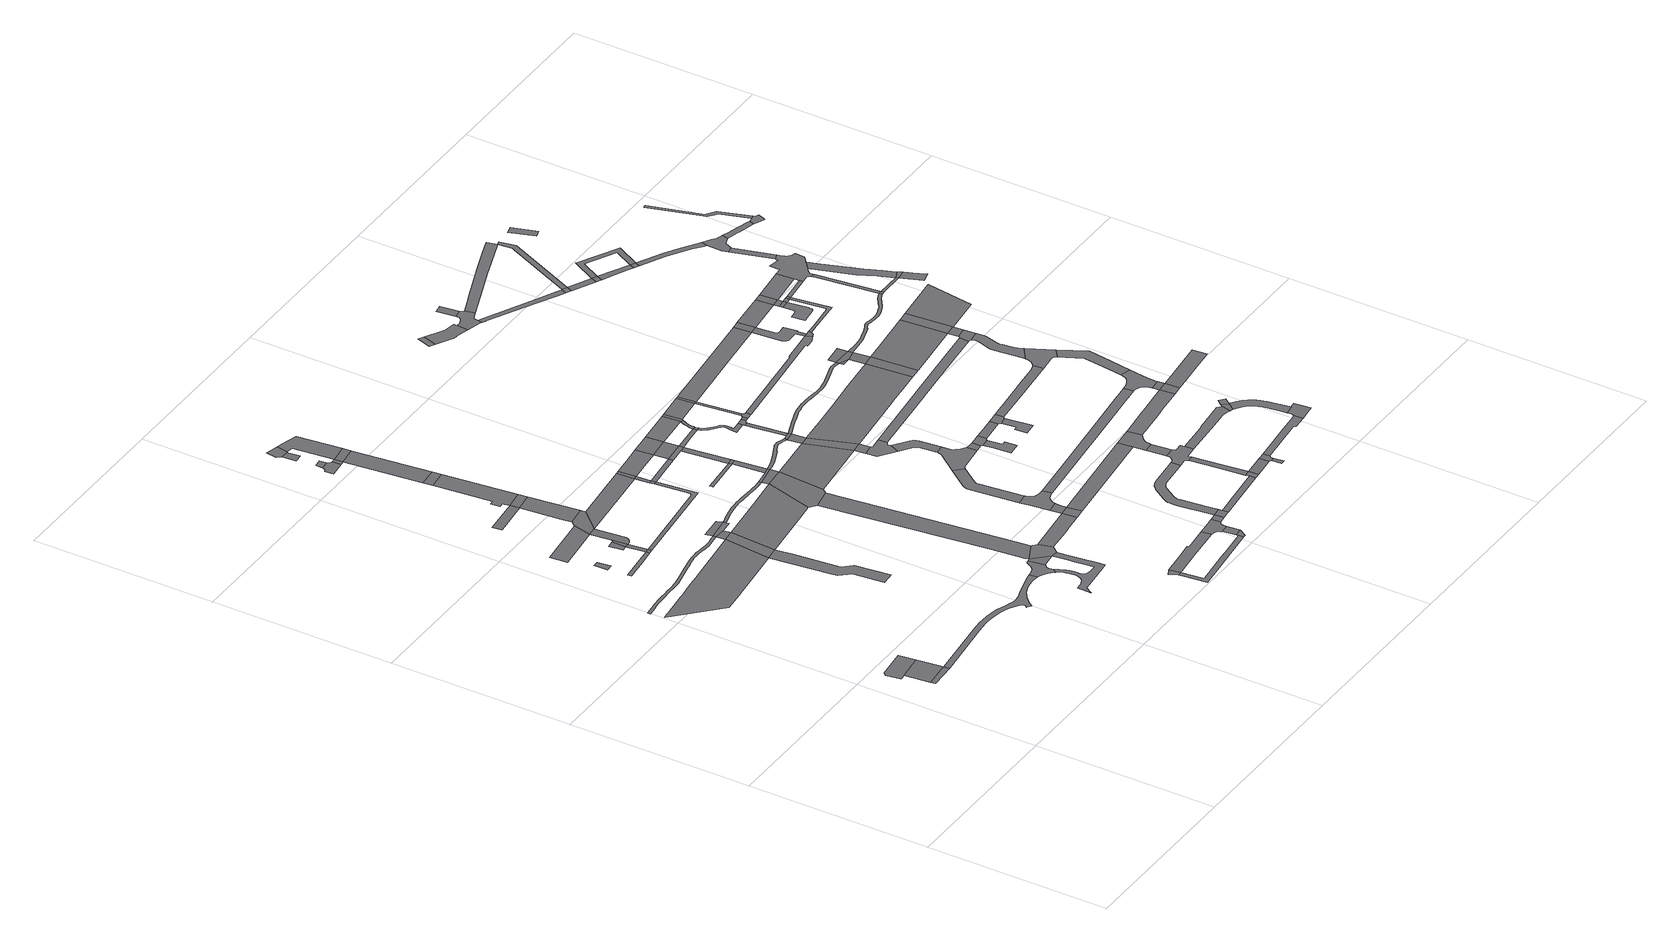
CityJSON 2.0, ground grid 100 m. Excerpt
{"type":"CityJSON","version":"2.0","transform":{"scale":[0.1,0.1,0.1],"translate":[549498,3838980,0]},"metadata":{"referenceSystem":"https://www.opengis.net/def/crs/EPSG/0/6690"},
"CityObjects":{
"road1":{"type":"Road","geometry":[{"type":"MultiSurface","lod":"1","boundaries":[[[0,1,2,3]]]}]},
"road2":{"type":"Road","attributes":{"RoadStructureAttribute.sectionType":"1"},"geometry":[{"type":"MultiSurface","lod":"1","boundaries":[[[4,5,6,1,0]]]}]},
"road3":{"type":"Road","geometry":[{"type":"MultiSurface","lod":"1","boundaries":[[[7,8,9,10,6,5]]]}]},
"road4":{"type":"Road","attributes":{"RoadStructureAttribute.sectionType":"1"},"geometry":[{"type":"MultiSurface","lod":"1","boundaries":[[[11,12,13,14,15,16,17,18,19,20,21,22,23,24]]]}]},
"road5":{"type":"Road","attributes":{"RoadStructureAttribute.sectionType":"1"},"geometry":[{"type":"MultiSurface","lod":"1","boundaries":[[[25,26,27,28,29,30,31,32,33,34,35,36,37,38,39,40,41,42,43,0,3,44,45,46,47,48,49,50,51,52,53,54,55,56,57,58,59,60,61,62,63,64,65,66,67,68]]]}]},
"road6":{"type":"Road","attributes":{"RoadStructureAttribute.sectionType":"1"},"geometry":[{"type":"MultiSurface","lod":"1","boundaries":[[[69,70,71,72]]]}]},
"road7":{"type":"Road","geometry":[{"type":"MultiSurface","lod":"1","boundaries":[[[73,74,75,76,77,78,79,80,81,82,83,84,85,86,87,88,89,90,91,92,93,94,95,96,97,98,99,100,101,102,103,104,105,106,107,108,109,110,111,112,113,114,115,116,117,118,119,120]]]}]},
"road8":{"type":"Road","geometry":[{"type":"MultiSurface","lod":"1","boundaries":[[[121,122,123,124,125,126]]]}]},
"road9":{"type":"Road","attributes":{"RoadStructureAttribute.sectionType":"1"},"geometry":[{"type":"MultiSurface","lod":"1","boundaries":[[[127,128,129,130]]]}]},
"road10":{"type":"Road","geometry":[{"type":"MultiSurface","lod":"1","boundaries":[[[131,121,126,132]]]}]},
"road11":{"type":"Road","attributes":{"RoadStructureAttribute.sectionType":"1"},"geometry":[{"type":"MultiSurface","lod":"1","boundaries":[[[133,134,135,136]]]}]},
"road12":{"type":"Road","geometry":[{"type":"MultiSurface","lod":"1","boundaries":[[[137,136,121,131]]]}]},
"road13":{"type":"Road","attributes":{"RoadStructureAttribute.sectionType":"1"},"geometry":[{"type":"MultiSurface","lod":"1","boundaries":[[[138,139,133,136,137]]]}]},
"road14":{"type":"Road","attributes":{"RoadStructureAttribute.sectionType":"1"},"geometry":[{"type":"MultiSurface","lod":"1","boundaries":[[[140,141,142,143,144,145,130,138,137]]]}]},
"road15":{"type":"Road","attributes":{"RoadStructureAttribute.sectionType":"1"},"geometry":[{"type":"MultiSurface","lod":"1","boundaries":[[[146,147,148,149,150,151,152,153,154,155,24]]]}]},
"road16":{"type":"Road","attributes":{"RoadStructureAttribute.sectionType":"1"},"geometry":[{"type":"MultiSurface","lod":"1","boundaries":[[[156,157,158,159]]]}]},
"road17":{"type":"Road","geometry":[{"type":"MultiSurface","lod":"1","boundaries":[[[160,161,162,163,127,130,145,164]]]}]},
"road18":{"type":"Road","geometry":[{"type":"MultiSurface","lod":"1","boundaries":[[[165,11,24,155]]]}]},
"road19":{"type":"Road","geometry":[{"type":"MultiSurface","lod":"1","boundaries":[[[120,11,165,166]]]}]},
"road20":{"type":"Road","attributes":{"RoadStructureAttribute.sectionType":"1"},"geometry":[{"type":"MultiSurface","lod":"1","boundaries":[[[167,159,168,161,160]]]}]},
"road21":{"type":"Road","geometry":[{"type":"MultiSurface","lod":"1","boundaries":[[[169,156,159,167]]]}]},
"road22":{"type":"Road","geometry":[{"type":"MultiSurface","lod":"1","boundaries":[[[170,73,120,166,171,172]]]}]},
"road23":{"type":"Road","geometry":[{"type":"MultiSurface","lod":"1","boundaries":[[[173,174,73,170]]]}]},
"road24":{"type":"Road","attributes":{"RoadStructureAttribute.sectionType":"1"},"geometry":[{"type":"MultiSurface","lod":"1","boundaries":[[[175,176,177,178,179,180,156,169]]]}]},
"road25":{"type":"Road","geometry":[{"type":"MultiSurface","lod":"1","boundaries":[[[181,182,183,184,185,131,132]]]}]},
"road26":{"type":"Road","attributes":{"RoadStructureAttribute.sectionType":"1"},"geometry":[{"type":"MultiSurface","lod":"1","boundaries":[[[186,187,188,189,190,191,192,193,194,195,196,197]]]}]},
"road27":{"type":"Road","geometry":[{"type":"MultiSurface","lod":"1","boundaries":[[[198,199,200,201,202,203,204,205,206,25,68,207,208,209,210,211,212,213,214,215,216,217,218]]]}]},
"road28":{"type":"Road","attributes":{"RoadStructureAttribute.sectionType":"1"},"geometry":[{"type":"MultiSurface","lod":"1","boundaries":[[[219,220,221,222,190,189]]]}]},
"road29":{"type":"Road","geometry":[{"type":"MultiSurface","lod":"1","boundaries":[[[223,224,176,175]]]}]},
"road30":{"type":"Road","attributes":{"RoadStructureAttribute.sectionType":"1"},"geometry":[{"type":"MultiSurface","lod":"1","boundaries":[[[225,226,227,228,229,230,231]]]}]},
"road31":{"type":"Road","attributes":{"RoadStructureAttribute.sectionType":"1"},"geometry":[{"type":"MultiSurface","lod":"1","boundaries":[[[232,233,234,235,236,237,238,239,240,241,242,243,244,245,246,247,248,249,250,251,252,253,254,211,210,255,256,257,258,259,260,261,262,263,264,265,266,267,268,269,270,271,272,273,274,275,276,277,278]]]}]},
"road32":{"type":"Road","attributes":{"RoadStructureAttribute.sectionType":"1"},"geometry":[{"type":"MultiSurface","lod":"1","boundaries":[[[279,197,196,280]]]}]},
"road33":{"type":"Road","attributes":{"RoadStructureAttribute.sectionType":"1"},"geometry":[{"type":"MultiSurface","lod":"1","boundaries":[[[281,164,145,282]]]}]},
"road34":{"type":"Road","geometry":[{"type":"MultiSurface","lod":"1","boundaries":[[[283,284,285,286,225,231,287,288]]]}]},
"road35":{"type":"Road","attributes":{"RoadStructureAttribute.sectionType":"1"},"geometry":[{"type":"MultiSurface","lod":"1","boundaries":[[[289,280,224,223]]]}]},
"road36":{"type":"Road","attributes":{"RoadStructureAttribute.sectionType":"1"},"geometry":[{"type":"MultiSurface","lod":"1","boundaries":[[[290,198,218,291,292,232]]]}]},
"road37":{"type":"Road","geometry":[{"type":"MultiSurface","lod":"1","boundaries":[[[293,279,280,289]]]}]},
"road38":{"type":"Road","attributes":{"RoadStructureAttribute.sectionType":"1"},"geometry":[{"type":"MultiSurface","lod":"1","boundaries":[[[294,295,296,165,155,297,298]]]}]},
"road39":{"type":"Road","attributes":{"RoadStructureAttribute.sectionType":"1"},"geometry":[{"type":"MultiSurface","lod":"1","boundaries":[[[299,300,301,288,287,302,303,304,279,293]]]}]},
"road40":{"type":"Road","geometry":[{"type":"MultiSurface","lod":"1","boundaries":[[[305,306,307,308,309]]]}]},
"road41":{"type":"Road","geometry":[{"type":"MultiSurface","lod":"1","boundaries":[[[310,311,290,232,278,312,313]]]}]},
"road42":{"type":"Road","geometry":[{"type":"MultiSurface","lod":"1","boundaries":[[[314,315,316,317,318,319,320,321,322,323,324,325,170,172,326,327,328,329,330,331,332,333,334,335,336,337,338,339]]]}]},
"road43":{"type":"Road","attributes":{"RoadStructureAttribute.sectionType":"1"},"geometry":[{"type":"MultiSurface","lod":"1","boundaries":[[[340,341,342,343,344,345,290,311]]]}]},
"road44":{"type":"Road","geometry":[{"type":"MultiSurface","lod":"1","boundaries":[[[346,347,183,182]]]}]},
"road45":{"type":"Road","geometry":[{"type":"MultiSurface","lod":"1","boundaries":[[[348,282,347,346]]]}]},
"road46":{"type":"Road","geometry":[{"type":"MultiSurface","lod":"1","boundaries":[[[349,281,282,348]]]}]},
"road47":{"type":"Road","attributes":{"RoadStructureAttribute.sectionType":"1"},"geometry":[{"type":"MultiSurface","lod":"1","boundaries":[[[350,351,352,353,354,355,309,308,356,357,358,359,360,361,362,363]]]}]},
"road48":{"type":"Road","attributes":{"RoadStructureAttribute.sectionType":"1"},"geometry":[{"type":"MultiSurface","lod":"1","boundaries":[[[364,365,366,367,305,309,368,369,370,371]]]}]},
"road49":{"type":"Road","attributes":{"RoadStructureAttribute.sectionType":"1"},"geometry":[{"type":"MultiSurface","lod":"1","boundaries":[[[372,373,313,312,374,375,376,377,378]]]}]},
"road50":{"type":"Road","geometry":[{"type":"MultiSurface","lod":"1","boundaries":[[[379,294,298,342,341,380]]]}]},
"road51":{"type":"Road","geometry":[{"type":"MultiSurface","lod":"1","boundaries":[[[381,382,346,182,383,384]]]}]},
"road52":{"type":"Road","attributes":{"RoadStructureAttribute.sectionType":"1"},"geometry":[{"type":"MultiSurface","lod":"1","boundaries":[[[385,386,349,348,387,388]]]}]},
"road53":{"type":"Road","geometry":[{"type":"MultiSurface","lod":"1","boundaries":[[[389,390,391,392,393,394,395,396]]]}]},
"road54":{"type":"Road","attributes":{"RoadStructureAttribute.sectionType":"1"},"geometry":[{"type":"MultiSurface","lod":"1","boundaries":[[[397,338,294,379]]]}]},
"road55":{"type":"Road","geometry":[{"type":"MultiSurface","lod":"1","boundaries":[[[398,399,339,338,397]]]}]},
"road56":{"type":"Road","attributes":{"RoadStructureAttribute.sectionType":"1"},"geometry":[{"type":"MultiSurface","lod":"1","boundaries":[[[400,396,399,398]]]}]},
"road57":{"type":"Road","geometry":[{"type":"MultiSurface","lod":"1","boundaries":[[[401,372,378,402]]]}]},
"road58":{"type":"Road","geometry":[{"type":"MultiSurface","lod":"1","boundaries":[[[403,389,396,400]]]}]},
"road59":{"type":"Road","geometry":[{"type":"MultiSurface","lod":"1","boundaries":[[[404,381,384,405,406]]]}]},
"road60":{"type":"Road","attributes":{"RoadStructureAttribute.sectionType":"1"},"geometry":[{"type":"MultiSurface","lod":"1","boundaries":[[[407,408,409,372,401]]]}]},
"road61":{"type":"Road","attributes":{"RoadStructureAttribute.sectionType":"1"},"geometry":[{"type":"MultiSurface","lod":"1","boundaries":[[[410,388,381,404]]]}]},
"road62":{"type":"Road","geometry":[{"type":"MultiSurface","lod":"1","boundaries":[[[411,412,363,362,413,414]]]}]},
"road63":{"type":"Road","attributes":{"RoadStructureAttribute.sectionType":"1"},"geometry":[{"type":"MultiSurface","lod":"1","boundaries":[[[415,406,405,416,389,403]]]}]},
"road64":{"type":"Road","geometry":[{"type":"MultiSurface","lod":"1","boundaries":[[[417,385,388,410]]]}]},
"road65":{"type":"Road","attributes":{"RoadStructureAttribute.sectionType":"1"},"geometry":[{"type":"MultiSurface","lod":"1","boundaries":[[[418,419,412,411]]]}]},
"road66":{"type":"Road","geometry":[{"type":"MultiSurface","lod":"1","boundaries":[[[420,421,364,371,422,423,424,425,419,418,426,427,428,429,430]]]}]},
"road67":{"type":"Road","geometry":[{"type":"MultiSurface","lod":"1","boundaries":[[[431,432,433,434,435,436,437,438,439,440,409,408,441,442,443,444,445,446,447]]]}]},
"road68":{"type":"Road","attributes":{"RoadStructureAttribute.sectionType":"1"},"geometry":[{"type":"MultiSurface","lod":"1","boundaries":[[[448,379,380,449]]]}]},
"road69":{"type":"Road","attributes":{"RoadStructureAttribute.sectionType":"1"},"geometry":[{"type":"MultiSurface","lod":"1","boundaries":[[[450,451,452,453,454,439,438,455,456,457,458,459]]]}]},
"road70":{"type":"Road","attributes":{"RoadStructureAttribute.sectionType":"1"},"geometry":[{"type":"MultiSurface","lod":"1","boundaries":[[[460,420,430,461]]]}]},
"road71":{"type":"Road","geometry":[{"type":"MultiSurface","lod":"1","boundaries":[[[462,463,464,465,466,467,468,469,470,471,472,473,474,398,397,475,476,477,478,479,480,481,482,483,484,485,486,487,488,489]]]}]},
"road72":{"type":"Road","geometry":[{"type":"MultiSurface","lod":"1","boundaries":[[[490,491,404,406,492,493]]]}]},
"road73":{"type":"Road","geometry":[{"type":"MultiSurface","lod":"1","boundaries":[[[494,460,461,495,496,497]]]}]},
"road74":{"type":"Road","attributes":{"RoadStructureAttribute.sectionType":"1"},"geometry":[{"type":"MultiSurface","lod":"1","boundaries":[[[498,417,410,499]]]}]},
"road75":{"type":"Road","geometry":[{"type":"MultiSurface","lod":"1","boundaries":[[[490,493,500,501]]]}]},
"road76":{"type":"Road","geometry":[{"type":"MultiSurface","lod":"1","boundaries":[[[499,502,503,504,505,506,490,501,507,508,509,510,511,512,513]]]}]},
"road77":{"type":"Road","attributes":{"RoadStructureAttribute.sectionType":"1"},"geometry":[{"type":"MultiSurface","lod":"1","boundaries":[[[514,449,515,516]]]}]},
"road78":{"type":"Road","geometry":[{"type":"MultiSurface","lod":"1","boundaries":[[[517,488,448,518]]]}]},
"road79":{"type":"Road","geometry":[{"type":"MultiSurface","lod":"1","boundaries":[[[518,448,449,514]]]}]},
"road80":{"type":"Road","geometry":[{"type":"MultiSurface","lod":"1","boundaries":[[[519,520,521,522,523,524,525,526,527,528,529,500,493,530,531,532,533,534,535,536,537,538,539,540,541,542]]]}]},
"road81":{"type":"Road","geometry":[{"type":"MultiSurface","lod":"1","boundaries":[[[543,544,489,488,517]]]}]},
"road82":{"type":"Road","geometry":[{"type":"MultiSurface","lod":"1","boundaries":[[[545,546,516,515,547,548,549,550,551,552,553,554]]]}]},
"road83":{"type":"Road","geometry":[{"type":"MultiSurface","lod":"1","boundaries":[[[555,498,499,513,556]]]}]},
"road84":{"type":"Road","geometry":[{"type":"MultiSurface","lod":"1","boundaries":[[[557,558,559,560,561,562,563,564,565,450,459,566,567,568,569]]]}]},
"road85":{"type":"Road","geometry":[{"type":"MultiSurface","lod":"1","boundaries":[[[570,571,572,573,574,544,543]]]}]},
"road86":{"type":"Road","attributes":{"RoadStructureAttribute.sectionType":"1"},"geometry":[{"type":"MultiSurface","lod":"1","boundaries":[[[575,401,402,576,577]]]}]},
"road87":{"type":"Road","attributes":{"RoadStructureAttribute.sectionType":"1"},"geometry":[{"type":"MultiSurface","lod":"1","boundaries":[[[578,579,580,581,582,583,584,585,586,587,588,589,590,591,592,593,460,494,594,595,596,597,598,599,600,601,602,603,604,605]]]}]},
"road88":{"type":"Road","attributes":{"RoadStructureAttribute.sectionType":"1"},"geometry":[{"type":"MultiSurface","lod":"1","boundaries":[[[606,607,608,609,610,549,548,611,612,613,563,562]]]}]},
"road89":{"type":"Road","geometry":[{"type":"MultiSurface","lod":"1","boundaries":[[[614,542,541,572,571,615,616,617]]]}]},
"road90":{"type":"Road","attributes":{"RoadStructureAttribute.sectionType":"1"},"geometry":[{"type":"MultiSurface","lod":"1","boundaries":[[[618,619,620,497,496,621,622]]]}]},
"road91":{"type":"Road","geometry":[{"type":"MultiSurface","lod":"1","boundaries":[[[623,614,617,624]]]}]},
"road92":{"type":"Road","attributes":{"RoadStructureAttribute.sectionType":"1"},"geometry":[{"type":"MultiSurface","lod":"1","boundaries":[[[625,555,556,626]]]}]},
"road93":{"type":"Road","geometry":[{"type":"MultiSurface","lod":"1","boundaries":[[[627,628,623,624,629,630]]]}]},
"road94":{"type":"Road","attributes":{"RoadStructureAttribute.sectionType":"1"},"geometry":[{"type":"MultiSurface","lod":"1","boundaries":[[[631,569,568,632,633]]]}]},
"road95":{"type":"Road","geometry":[{"type":"MultiSurface","lod":"1","boundaries":[[[634,626,628,627]]]}]},
"road96":{"type":"Road","geometry":[{"type":"MultiSurface","lod":"1","boundaries":[[[635,625,626,634]]]}]},
"road97":{"type":"Road","attributes":{"RoadStructureAttribute.sectionType":"1"},"geometry":[{"type":"MultiSurface","lod":"1","boundaries":[[[636,637,638,639,640,641,642,643,644]]]}]},
"road98":{"type":"Road","geometry":[{"type":"MultiSurface","lod":"1","boundaries":[[[645,633,632,646,644,643,647,648]]]}]},
"road99":{"type":"Road","geometry":[{"type":"MultiSurface","lod":"1","boundaries":[[[649,650,618,622,651]]]}]},
"road100":{"type":"Road","attributes":{"RoadStructureAttribute.sectionType":"1"},"geometry":[{"type":"MultiSurface","lod":"1","boundaries":[[[652,653,654,655,650,649]]]}]},
"road101":{"type":"Road","attributes":{"RoadStructureAttribute.sectionType":"1"},"geometry":[{"type":"MultiSurface","lod":"1","boundaries":[[[656,657,645,648,658,659]]]}]},
"road102":{"type":"Road","geometry":[{"type":"MultiSurface","lod":"1","boundaries":[[[660,661,662,663,664,665,666,667,668,669,670,578,605,671,672,673,654,653,674,675,676]]]}]},
"road103":{"type":"Road","attributes":{"RoadStructureAttribute.sectionType":"1"},"geometry":[{"type":"MultiSurface","lod":"1","boundaries":[[[677,649,651,678,679]]]}]},
"road104":{"type":"Road","attributes":{"RoadStructureAttribute.sectionType":"1"},"geometry":[{"type":"MultiSurface","lod":"1","boundaries":[[[680,681,682,683,447,446,684,685,686,687]]]}]},
"road105":{"type":"Road","attributes":{"RoadStructureAttribute.sectionType":"1"},"geometry":[{"type":"MultiSurface","lod":"1","boundaries":[[[688,689,690,691,692,693,694,695,518,514,696,697,698,699,700,701,702]]]}]},
"road106":{"type":"Road","attributes":{"RoadStructureAttribute.sectionType":"1"},"geometry":[{"type":"MultiSurface","lod":"1","boundaries":[[[703,704,705,665,664]]]}]},
"road107":{"type":"Road","geometry":[{"type":"MultiSurface","lod":"1","boundaries":[[[706,707,708,709,710,711,712,713,714,715,716,717,718,719,720,721,722,723,724,725,726,727,728,729,730,543,517,731,732,733,734,735,736,737,738,739,740,741,742,743,744,745,746,747,748,749,750,751,752,753,754,755,756,757,758]]]}]},
"road108":{"type":"Road","geometry":[{"type":"MultiSurface","lod":"1","boundaries":[[[759,760,761,762]]]}]},
"road109":{"type":"Road","attributes":{"RoadStructureAttribute.sectionType":"1"},"geometry":[{"type":"MultiSurface","lod":"1","boundaries":[[[763,764,765,766,767,768,769]]]}]},
"road110":{"type":"Road","geometry":[{"type":"MultiSurface","lod":"1","boundaries":[[[770,575,577,704,703,771,772,773,774,775]]]}]},
"road111":{"type":"Road","geometry":[{"type":"MultiSurface","lod":"1","boundaries":[[[776,777,778,779]]]}]},
"road112":{"type":"Road","geometry":[{"type":"MultiSurface","lod":"1","boundaries":[[[780,656,659,781,769,768,782,783]]]}]},
"road113":{"type":"Road","geometry":[{"type":"MultiSurface","lod":"1","boundaries":[[[784,785,677,679,779,778,786,787]]]}]},
"road114":{"type":"Road","attributes":{"RoadStructureAttribute.sectionType":"1"},"geometry":[{"type":"MultiSurface","lod":"1","boundaries":[[[788,789,790,791,762,761,792,793,794,795,796,797,798,799]]]}]},
"road115":{"type":"Road","geometry":[{"type":"MultiSurface","lod":"1","boundaries":[[[800,801,802,630,629,803,804,805,806,807]]]}]},
"road116":{"type":"Road","attributes":{"RoadStructureAttribute.sectionType":"1"},"geometry":[{"type":"MultiSurface","lod":"1","boundaries":[[[808,809,810,635,634,811,812,813]]]}]},
"road117":{"type":"Road","attributes":{"RoadStructureAttribute.sectionType":"1"},"geometry":[{"type":"MultiSurface","lod":"1","boundaries":[[[814,815,816,817,554,553,818,819,820,821]]]}]},
"road118":{"type":"Road","geometry":[{"type":"MultiSurface","lod":"1","boundaries":[[[822,823,824,825,826,799,798,827,828,829,830,831,832,833]]]}]},
"road119":{"type":"Road","attributes":{"RoadStructureAttribute.sectionType":"1"},"geometry":[{"type":"MultiSurface","lod":"1","boundaries":[[[834,835,836,676,675,837,838,839,840,841,842]]]}]},
"road120":{"type":"Road","attributes":{"RoadStructureAttribute.sectionType":"1"},"geometry":[{"type":"MultiSurface","lod":"1","boundaries":[[[843,844,845,784,787,846,847,848,849,850]]]}]},
"road121":{"type":"Road","geometry":[{"type":"MultiSurface","lod":"1","boundaries":[[[851,852,853,823,822]]]}]},
"road122":{"type":"Road","attributes":{"RoadStructureAttribute.sectionType":"1"},"geometry":[{"type":"MultiSurface","lod":"1","boundaries":[[[854,855,856,770,775,857,858,859,860]]]}]},
"road123":{"type":"Road","attributes":{"RoadStructureAttribute.sectionType":"1"},"geometry":[{"type":"MultiSurface","lod":"1","boundaries":[[[861,862,863,864,865,866,780,783,867,868,869]]]}]},
"road124":{"type":"Road","geometry":[{"type":"MultiSurface","lod":"1","boundaries":[[[757,870,871]]]}]},
"road125":{"type":"Road","geometry":[{"type":"MultiSurface","lod":"1","boundaries":[[[872,688,702,873]]]}]},
"road126":{"type":"Road","geometry":[{"type":"MultiSurface","lod":"1","boundaries":[[[758,757,871,874,875]]]}]},
"road127":{"type":"Road","geometry":[{"type":"MultiSurface","lod":"1","boundaries":[[[876,877,758,875]]]}]},
"road128":{"type":"Road","geometry":[{"type":"MultiSurface","lod":"1","boundaries":[[[874,871,688,872]]]}]},
"road129":{"type":"Road","attributes":{"RoadStructureAttribute.sectionType":"1"},"geometry":[{"type":"MultiSurface","lod":"1","boundaries":[[[878,879,829,828,880,881,882,883,884,885]]]}]},
"road130":{"type":"Road","geometry":[{"type":"MultiSurface","lod":"1","boundaries":[[[886,842,841,887,888]]]}]},
"road131":{"type":"Road","attributes":{"RoadStructureAttribute.sectionType":"1"},"geometry":[{"type":"MultiSurface","lod":"1","boundaries":[[[889,890,891,892,893,894,895,896,897,888,887,898,899,900,901,902,903,904,905,906,907,908]]]}]},
"road132":{"type":"Road","geometry":[{"type":"MultiSurface","lod":"1","boundaries":[[[909,910,886,888]]]}]},
"road133":{"type":"Road","geometry":[{"type":"MultiSurface","lod":"1","boundaries":[[[911,908,907,912,913,843,850,914,915,916]]]}]},
"road134":{"type":"Road","attributes":{"RoadStructureAttribute.sectionType":"1"},"geometry":[{"type":"MultiSurface","lod":"1","boundaries":[[[917,918,919,920,921,922,923,924,925,926,813,927,928,929,930,931,932,800,933]]]}]},
"road135":{"type":"Road","geometry":[{"type":"MultiSurface","lod":"1","boundaries":[[[934,808,813,926]]]}]},
"road136":{"type":"Road","geometry":[{"type":"MultiSurface","lod":"1","boundaries":[[[935,854,860,936]]]}]},
"road137":{"type":"Road","geometry":[{"type":"MultiSurface","lod":"1","boundaries":[[[937,933,800,807,938,939,940]]]}]},
"road138":{"type":"Road","geometry":[{"type":"MultiSurface","lod":"1","boundaries":[[[941,942,943,944,945,946,680,687,947,948,949,950,951,952,953,954,955,956,957,958]]]}]},
"road139":{"type":"Road","attributes":{"RoadStructureAttribute.sectionType":"1"},"geometry":[{"type":"MultiSurface","lod":"1","boundaries":[[[954,953,854,935]]]}]},
"road140":{"type":"Road","attributes":{"RoadStructureAttribute.sectionType":"1"},"geometry":[{"type":"MultiSurface","lod":"1","boundaries":[[[959,960,872,873,961]]]}]},
"road141":{"type":"Road","attributes":{"RoadStructureAttribute.sectionType":"1"},"geometry":[{"type":"MultiSurface","lod":"1","boundaries":[[[962,963,964,965,966,833,832,967,968,969,970,971,972]]]}]},
"road142":{"type":"Road","geometry":[{"type":"MultiSurface","lod":"1","boundaries":[[[885,884,973,974,975]]]}]},
"road143":{"type":"Road","geometry":[{"type":"MultiSurface","lod":"1","boundaries":[[[976,977,978,979,980,861,869,981,982,983,984,985,986]]]}]},
"road144":{"type":"Road","attributes":{"RoadStructureAttribute.sectionType":"1"},"geometry":[{"type":"MultiSurface","lod":"1","boundaries":[[[987,934,926,988]]]}]},
"road145":{"type":"Road","attributes":{"RoadStructureAttribute.sectionType":"1"},"geometry":[{"type":"MultiSurface","lod":"1","boundaries":[[[989,990,986,985,991,992,941,958]]]}]},
"road146":{"type":"Road","attributes":{"RoadStructureAttribute.sectionType":"1"},"geometry":[{"type":"MultiSurface","lod":"1","boundaries":[[[993,994,995,996,997,998,999,1000,1001,1002,1003,1004,1005,1006,1007,1008,1009,1010,1011,977,976]]]}]},
"road147":{"type":"Road","attributes":{"RoadStructureAttribute.sectionType":"1"},"geometry":[{"type":"MultiSurface","lod":"1","boundaries":[[[974,973,1012,1013]]]}]},
"road148":{"type":"Road","geometry":[{"type":"MultiSurface","lod":"1","boundaries":[[[1014,1015,1016,1017,1018,1019,1020,1021,1022,1023,1024,1025,1026,1027,1028,1029,1030,1031,1032,1033,1034,1035,1036,1037,1038,1039,1040,875,874,1041,1042,1043,1044,1045,1046,1047,1048,1049,1050,1051,1052,1053,1054,1055,1056,1057,1058,1059,1060,1061,1062,1063,1064,1065,1066,1067,1068,1069]]]}]},
"road149":{"type":"Road","geometry":[{"type":"MultiSurface","lod":"1","boundaries":[[[1070,1071,1072,1073,1074,1075,1076,937,940]]]}]},
"road150":{"type":"Road","attributes":{"RoadStructureAttribute.sectionType":"1"},"geometry":[{"type":"MultiSurface","lod":"1","boundaries":[[[1077,935,936,1078,1079]]]}]},
"road151":{"type":"Road","attributes":{"RoadStructureAttribute.sectionType":"1"},"geometry":[{"type":"MultiSurface","lod":"1","boundaries":[[[1080,1081,1082,1083,1084,1085,1086,1087,1088,1089,1090,1091]]]}]},
"road152":{"type":"Road","geometry":[{"type":"MultiSurface","lod":"1","boundaries":[[[1092,1093,1094,814,821,1095,1096,1003,1002]]]}]},
"road153":{"type":"Road","attributes":{"RoadStructureAttribute.sectionType":"1"},"geometry":[{"type":"MultiSurface","lod":"1","boundaries":[[[1097,961,1093,1092]]]}]},
"road154":{"type":"Road","geometry":[{"type":"MultiSurface","lod":"1","boundaries":[[[1013,1012,1098,1099]]]}]},
"road155":{"type":"Road","geometry":[{"type":"MultiSurface","lod":"1","boundaries":[[[1100,1101,1091,1090]]]}]},
"road156":{"type":"Road","attributes":{"RoadStructureAttribute.sectionType":"1"},"geometry":[{"type":"MultiSurface","lod":"1","boundaries":[[[1102,988,1101,1100]]]}]},
"road157":{"type":"Road","geometry":[{"type":"MultiSurface","lod":"1","boundaries":[[[1103,959,961,1097]]]}]},
"road158":{"type":"Road","geometry":[{"type":"MultiSurface","lod":"1","boundaries":[[[1104,987,988,1102]]]}]},
"road159":{"type":"Road","attributes":{"RoadStructureAttribute.sectionType":"1"},"geometry":[{"type":"MultiSurface","lod":"1","boundaries":[[[1105,1106,972,1107,1108,1109,975,974]]]}]},
"road160":{"type":"Road","geometry":[{"type":"MultiSurface","lod":"1","boundaries":[[[1110,1100,1090,1073]]]}]},
"road161":{"type":"Road","geometry":[{"type":"MultiSurface","lod":"1","boundaries":[[[1111,1110,1073,1072]]]}]},
"road162":{"type":"Road","attributes":{"RoadStructureAttribute.sectionType":"1"},"geometry":[{"type":"MultiSurface","lod":"1","boundaries":[[[1112,1099,1098,1113,1114,1115,1116]]]}]},
"road163":{"type":"Road","attributes":{"RoadStructureAttribute.sectionType":"1"},"geometry":[{"type":"MultiSurface","lod":"1","boundaries":[[[1117,1118,1119,1120,1121,1013,1099,1122,1123,1116,1124]]]}]},
"road164":{"type":"Road","attributes":{"RoadStructureAttribute.sectionType":"1"},"geometry":[{"type":"MultiSurface","lod":"1","boundaries":[[[1125,1104,1102,1126]]]}]},
"road165":{"type":"Road","geometry":[{"type":"MultiSurface","lod":"1","boundaries":[[[1127,1111,1072,1128]]]}]},
"road166":{"type":"Road","geometry":[{"type":"MultiSurface","lod":"1","boundaries":[[[1116,1115,1129,1124]]]}]},
"road167":{"type":"Road","attributes":{"RoadStructureAttribute.sectionType":"1"},"geometry":[{"type":"MultiSurface","lod":"1","boundaries":[[[1130,1103,1097,1131,1132]]]}]},
"road168":{"type":"Road","geometry":[{"type":"MultiSurface","lod":"1","boundaries":[[[1014,1069,1133,1134]]]}]},
"road169":{"type":"Road","geometry":[{"type":"MultiSurface","lod":"1","boundaries":[[[1135,1136,1014,1134,1137]]]}]},
"road170":{"type":"Road","attributes":{"RoadStructureAttribute.sectionType":"1"},"geometry":[{"type":"MultiSurface","lod":"1","boundaries":[[[1138,1139,1124,1129,1140,1141,1142,1143,1144,1145,1146]]]}]},
"road171":{"type":"Road","geometry":[{"type":"MultiSurface","lod":"1","boundaries":[[[1147,1148,1149,1150,1151]]]}]},
"road172":{"type":"Road","geometry":[{"type":"MultiSurface","lod":"1","boundaries":[[[1134,1133,1152,1153]]]}]},
"road173":{"type":"Road","geometry":[{"type":"MultiSurface","lod":"1","boundaries":[[[1154,1155,1156,1157,1158,1159,1160,1161,1162,1163,1164,1165,1166,1167,1168,1125,1126,1127,1128,1169,1135,1137,1170,1171,1172,1173,1174,1175,1176,1177,1178,1179]]]}]},
"road174":{"type":"Road","attributes":{"RoadStructureAttribute.sectionType":"1"},"geometry":[{"type":"MultiSurface","lod":"1","boundaries":[[[1180,1181,1182,1183,1184,1174,1173,1185,1186,1153,1187]]]}]},
"road175":{"type":"Road","attributes":{"RoadStructureAttribute.sectionType":"1"},"geometry":[{"type":"MultiSurface","lod":"1","boundaries":[[[1188,1189,1163,1162]]]}]},
"road176":{"type":"Road","geometry":[{"type":"MultiSurface","lod":"1","boundaries":[[[1187,1153,1152,1190]]]}]},
"road177":{"type":"Road","attributes":{"RoadStructureAttribute.sectionType":"1"},"geometry":[{"type":"MultiSurface","lod":"1","boundaries":[[[1191,1192,1190,1152,1193,1194]]]}]},
"road178":{"type":"Road","geometry":[{"type":"MultiSurface","lod":"1","boundaries":[[[1195,1196,1197,1146,1145,1198,1199,1189,1188,1200,1201,1202,1203,1204,1205]]]}]},
"road179":{"type":"Road","attributes":{"RoadStructureAttribute.sectionType":"1"},"geometry":[{"type":"MultiSurface","lod":"1","boundaries":[[[1206,1207,1208,1205,1204,1209,1210,1211,1212]]]}]},
"road180":{"type":"Road","attributes":{"RoadStructureAttribute.sectionType":"1"},"geometry":[{"type":"MultiSurface","lod":"1","boundaries":[[[1213,1214,1215,1216,1217,1218,1219,1220,1221,1222]]]}]},
"road181":{"type":"Road","geometry":[{"type":"MultiSurface","lod":"1","boundaries":[[[1223,1224,1222,1221,1225,1212,1211,1226,1227,1228,1229,1230]]]}]}
},
"vertices":[
[345,723,0],[202,707,0],[205,681,0],[349,691,0],
[344,740,0],[328,865,0],[186,847,0],
[316,958,0],[153,940,0],[141,922,0],[150,843,0],
[725,2171,0],[374,2127,0],[294,2117,0],[230,2108,0],[213,2106,0],[198,2104,0],[53,2086,0],[36,2084,0],[12,2081,0],[242,1859,0],[266,1862,0],[326,1869,0],[589,1901,0],[698,1914,0],
[1220,773,0],[1191,767,0],[1156,759,0],[1119,749,0],[1070,735,0],[1049,726,0],[1027,721,0],[1007,718,0],[987,720,0],[972,725,0],[944,735,0],[919,744,0],[889,754,0],[854,761,0],[821,766,0],[781,768,0],[754,768,0],[716,765,0],[689,762,0],[692,732,0],[724,735,0],[756,738,0],[781,738,0],[819,736,0],[849,731,0],[882,724,0],[907,717,0],[934,705,0],[974,680,0],[987,668,0],[990,660,0],[990,655,0],[980,642,0],[982,640,0],[1002,627,0],[1025,656,0],[1054,686,0],[1070,696,0],[1084,706,0],[1112,719,0],[1139,727,0],[1174,732,0],[1196,732,0],[1226,728,0],
[251,2525,0],[242,2597,0],[211,2595,0],[214,2522,0],
[717,2237,0],[689,2232,0],[667,2229,0],[632,2226,0],[599,2228,0],[578,2230,0],[552,2233,0],[534,2233,0],[512,2233,0],[489,2230,0],[462,2225,0],[438,2219,0],[414,2214,0],[327,2196,0],[285,2188,0],[245,2185,0],[212,2185,0],[182,2184,0],[160,2184,0],[132,2184,0],[90,2181,0],[67,2178,0],[45,2175,0],[2,2170,0],[3,2153,0],[48,2160,0],[70,2163,0],[90,2166,0],[132,2169,0],[160,2169,0],[182,2169,0],[212,2170,0],[245,2170,0],[287,2173,0],[330,2181,0],[417,2199,0],[446,2205,0],[467,2210,0],[492,2215,0],[512,2218,0],[534,2218,0],[552,2218,0],[572,2216,0],[597,2213,0],[632,2211,0],[672,2214,0],[692,2217,0],[719,2220,0],
[437,2442,0],[366,2434,0],[225,2417,0],[227,2397,0],[369,2413,0],[439,2422,0],
[448,2849,0],[160,2814,0],[168,2719,0],[425,2749,0],
[460,2444,0],[461,2424,0],
[425,2624,0],[385,2619,0],[396,2544,0],[424,2547,0],
[446,2549,0],
[438,2639,0],[435,2629,0],
[464,2552,0],[478,2560,0],[488,2572,0],[493,2587,0],[493,2597,0],[475,2755,0],
[737,1577,0],[743,1555,0],[789,1500,0],[808,1331,0],[878,1339,0],[854,1531,0],[813,1576,0],[811,1583,0],[783,1835,0],[772,1924,0],
[435,3202,0],[235,3180,0],[241,3128,0],[440,3152,0],
[573,2891,0],[470,2875,0],[463,2866,0],[459,2862,0],[576,2863,0],
[788,2179,0],
[782,2218,0],
[542,3168,0],[465,2930,0],
[536,3218,0],
[846,2256,0],[847,2226,0],[847,2241,0],
[829,2288,0],[711,2277,0],
[491,3617,0],[391,3606,0],[424,3291,0],[399,3289,0],[404,3239,0],[429,3241,0],
[994,2487,0],[967,2707,0],[948,2704,0],[969,2517,0],[959,2504,0],
[303,4123,0],[298,4125,0],[293,4130,0],[290,4137,0],[245,4134,0],[243,4127,0],[238,4119,0],[233,4114,0],[223,4109,0],[227,4062,0],[314,4073,0],[310,4120,0],
[1319,838,0],[1308,836,0],[1300,831,0],[1291,813,0],[1289,809,0],[1278,793,0],[1266,783,0],[1246,778,0],[1238,776,0],[1252,718,0],[1277,703,0],[1299,683,0],[1305,675,0],[1319,698,0],[1317,709,0],[1317,711,0],[1317,721,0],[1319,733,0],[1326,743,0],[1328,745,0],[1331,749,0],
[285,4178,0],[277,4177,0],[248,4172,0],[243,4171,0],
[486,3667,0],[385,3656,0],
[221,4347,0],[229,4274,0],[237,4274,0],[266,4277,0],[274,4278,0],[266,4340,0],[266,4345,0],
[1414,762,0],[1421,699,0],[1424,677,0],[1428,643,0],[1435,590,0],[1441,540,0],[1439,540,0],[1430,539,0],[1401,537,0],[1383,539,0],[1373,544,0],[1363,551,0],[1358,561,0],[1355,571,0],[1355,579,0],[1355,586,0],[1353,614,0],[1350,626,0],[1347,637,0],[1345,644,0],[1340,656,0],[1332,674,0],[1324,686,0],[1317,658,0],[1325,639,0],[1327,629,0],[1330,614,0],[1333,594,0],[1333,576,0],[1331,564,0],[1321,546,0],[1308,533,0],[1293,526,0],[1279,521,0],[1264,518,0],[1246,518,0],[1244,440,0],[1269,480,0],[1444,500,0],[1445,500,0],[1458,501,0],[1481,504,0],[1477,538,0],[1466,635,0],[1458,698,0],[1453,738,0],[1451,757,0],
[333,4120,0],[338,4075,0],
[929,2905,0],[937,2809,0],
[213,4428,0],[203,4369,0],[213,4364,0],[218,4357,0],[271,4350,0],[281,4411,0],
[438,4092,0],
[1334,841,0],[1346,754,0],[1386,759,0],
[433,4137,0],
[1232,2233,0],[1131,2221,0],[1055,2212,0],[1058,1958,0],[1160,1971,0],
[405,4381,0],[358,4393,0],[315,4403,0],[276,4350,0],[301,4344,0],[308,4342,0],
[1601,222,0],[1596,219,0],[1569,206,0],[1589,159,0],[1612,161,0],
[1441,885,0],[1434,891,0],[1481,795,0],[1462,869,0],
[1189,2284,0],[1159,2284,0],[1141,2284,0],[1064,2288,0],[1054,2288,0],[1039,2288,0],[1021,2288,0],[996,2287,0],[964,2285,0],[931,2279,0],[896,2271,0],[879,2266,0],[879,2251,0],[899,2256,0],[934,2264,0],[966,2270,0],[994,2272,0],[1021,2273,0],[1039,2273,0],[1054,2273,0],[1064,2273,0],[1141,2269,0],[1159,2269,0],[1189,2269,0],[1226,2272,0],[1223,2287,0],
[1426,969,0],[1306,1963,0],[1200,1942,0],[1309,1037,0],[1318,968,0],[1331,861,0],
[964,2732,0],[946,2729,0],
[957,2811,0],
[949,2907,0],
[1867,67,0],[1824,62,0],[1680,45,0],[1632,40,0],[1628,39,0],[1626,54,0],[1592,139,0],[1608,9,0],[1643,13,0],[1693,19,0],[1828,35,0],[1890,43,0],[2026,59,0],[2023,86,0],
[1958,255,0],[1819,239,0],[1816,248,0],[1722,237,0],[1623,163,0],[1769,180,0],[1931,199,0],[1964,202,0],
[1745,905,0],[1467,870,0],[1613,809,0],[1675,817,0],[1735,823,0],[1738,824,0],[1753,825,0],
[1346,2246,0],[1326,1989,0],
[1164,2754,0],[1050,2741,0],[1050,2717,0],[1166,2730,0],
[1146,2931,0],[1048,2919,0],[1049,2822,0],[1154,2834,0],
[1281,2490,0],[1167,2478,0],[1149,2476,0],[1142,2476,0],[1072,2469,0],[1074,2458,0],[1074,2451,0],[1284,2473,0],
[1341,2293,0],
[1338,2308,0],[1303,2300,0],
[1318,2478,0],
[1802,913,0],[1813,833,0],
[1316,2496,0],
[1284,2768,0],[1251,2740,0],[1286,2745,0],
[1797,956,0],[1799,978,0],[1737,967,0],
[1274,2848,0],
[2067,104,0],[2021,97,0],[2037,60,0],[2040,61,0],
[1314,2509,0],[1280,2502,0],
[1266,2945,0],
[2059,174,0],[2012,168,0],
[2070,269,0],[2030,264,0],[1979,200,0],[1992,193,0],[1999,188,0],[2007,180,0],[2057,191,0],[2059,203,0],[2061,208,0],[2066,213,0],[2076,219,0],
[1840,1086,0],[1818,1088,0],[1805,1093,0],[1795,1101,0],[1788,1110,0],[1782,1120,0],[1778,1133,0],[1777,1135,0],[1718,1125,0],[1725,1068,0],[1804,996,0],[1814,1011,0],[1823,1021,0],[1836,1028,0],[1851,1034,0],[1868,1036,0],[1860,1086,0],
[1606,2276,0],[1683,2032,0],
[1785,1543,0],[1702,1435,0],[1692,1419,0],[1687,1402,0],[1687,1382,0],[1775,1148,0],[1750,1375,0],[1750,1390,0],[1757,1405,0],[1826,1496,0],
[2113,274,0],[2119,224,0],
[1578,2376,0],[1562,2380,0],[1550,2383,0],[1537,2383,0],[1522,2380,0],[1510,2375,0],[1493,2367,0],[1475,2357,0],[1448,2344,0],[1434,2338,0],[1420,2332,0],[1391,2321,0],[1361,2313,0],[1371,2299,0],[1396,2306,0],[1426,2317,0],[1433,2320,0],[1455,2329,0],[1483,2342,0],[1498,2352,0],[1515,2360,0],[1525,2365,0],[1540,2368,0],[1548,2368,0],[1558,2365,0],[1573,2361,0],[1595,2353,0],[1598,2368,0],
[1443,2787,0],[1339,2774,0],[1348,2753,0],[1444,2764,0],
[2161,280,0],[2154,228,0],[2167,229,0],[2163,262,0],
[1456,2967,0],[1464,2870,0],
[1462,2766,0],[1459,2784,0],
[1455,2852,0],[1450,2839,0],[1448,2829,0],[1446,2819,0],[1443,2802,0],[1459,2794,0],[1459,2804,0],[1461,2819,0],[1464,2829,0],[1466,2836,0],[1471,2849,0],[1478,2864,0],
[1743,2039,0],[1690,1972,0],[1749,1982,0],
[1648,2359,0],[1656,2282,0],
[1543,2620,0],[1545,2635,0],[1547,2653,0],[1547,2663,0],[1545,2673,0],[1539,2683,0],[1532,2693,0],[1519,2702,0],[1484,2732,0],[1474,2742,0],[1467,2754,0],[1451,2747,0],[1462,2732,0],[1474,2719,0],[1509,2690,0],[1520,2680,0],[1527,2673,0],[1530,2668,0],[1532,2660,0],[1532,2653,0],[1530,2635,0],[1523,2592,0],[1595,2601,0],[1592,2626,0],
[1645,2376,0],[1623,2371,0],
[1761,1973,0],[1754,1975,0],[1697,1912,0],[1785,1849,0],[1812,1906,0],[1807,1913,0],[1809,1921,0],[1814,1926,0],[1824,1931,0],[1820,1979,0],
[1473,2969,0],[1481,2872,0],
[1968,1595,0],[1953,1607,0],[1942,1619,0],[1937,1627,0],[1932,1642,0],[1927,1690,0],[1877,1681,0],[1874,1666,0],[1870,1654,0],[1839,1506,0],[1854,1511,0],[1990,1528,0],[1985,1585,0],
[1623,2550,0],[1618,2591,0],[1597,2588,0],[1601,2549,0],[1620,2389,0],
[2390,984,0],[2177,877,0],[2399,904,0],
[2382,679,0],[2214,662,0],[2199,660,0],[2187,655,0],[2172,647,0],[2162,637,0],[2152,627,0],[2100,551,0],[2093,536,0],[2088,521,0],[2086,509,0],[2086,496,0],[2086,494,0],[2086,481,0],[2089,454,0],[2108,315,0],[2153,345,0],[2136,483,0],[2136,484,0],[2136,497,0],[2138,512,0],[2143,522,0],[2188,590,0],[2197,600,0],[2210,607,0],[2222,612,0],[2368,626,0],[2386,628,0],
[1913,1807,0],[1908,1824,0],[1900,1836,0],[1890,1846,0],[1822,1898,0],[1853,1801,0],[1861,1791,0],[1866,1779,0],
[1630,2631,0],[1620,2598,0],[1625,2604,0],[1633,2606,0],
[2478,300,0],[2278,276,0],[2179,264,0],[2272,242,0],[2482,267,0],
[1650,2634,0],[1653,2609,0],
[1620,2987,0],[1628,2889,0],
[1672,2649,0],[1657,2646,0],[1691,2613,0],[1687,2639,0],
[2008,1580,0],[2031,1533,0],[2030,1580,0],
[1643,2891,0],
[1635,2988,0],
[2048,1461,0],[2057,1378,0],[2126,1386,0],[2118,1451,0],[2102,1451,0],[2094,1458,0],[2088,1510,0],[2086,1531,0],[2041,1525,0],
[2094,1588,0],[2038,1530,0],[2091,1538,0],[2098,1541,0],
[2510,323,0],[2476,319,0],[2513,270,0],
[2491,470,0],[2472,621,0],[2442,617,0],[2459,465,0],
[2228,1603,0],[2159,1595,0],[2116,1543,0],[2233,1557,0],
[2529,718,0],[2494,715,0],[2484,717,0],[2479,722,0],[2476,730,0],[2419,729,0],[2419,719,0],[2416,704,0],[2411,694,0],[2399,684,0],[2386,680,0],[2425,632,0],[2432,630,0],[2437,625,0],[2469,640,0],[2536,646,0],[2531,695,0],
[2629,336,0],[2607,281,0],[2635,284,0],
[2799,1198,0],[2656,1181,0],[2553,1169,0],[2180,1124,0],[2071,1060,0],[2535,1114,0],[2662,1129,0],[2804,1146,0],
[2339,2363,0],[2111,2336,0],[2098,2334,0],[2079,2332,0],[1999,2322,0],[1998,2321,0],[1985,2320,0],[1824,2301,0],[2016,2072,0],[2081,2080,0],[2127,2086,0],[2156,2089,0],[2245,2099,0],[2246,2099,0],[2359,2112,0],
[2462,840,0],[2407,834,0],[2415,764,0],
[2251,2492,0],[2234,2492,0],[2216,2489,0],[2196,2484,0],[2174,2476,0],[2146,2466,0],[2117,2458,0],[2099,2453,0],[2072,2448,0],[2052,2445,0],[2024,2445,0],[2004,2445,0],[1984,2447,0],[1954,2449,0],[1929,2452,0],[1907,2451,0],[1889,2451,0],[1859,2448,0],[1844,2446,0],[1834,2443,0],[1822,2441,0],[1794,2433,0],[1769,2425,0],[1735,2412,0],[1695,2397,0],[1654,2362,0],[1700,2382,0],[1740,2397,0],[1777,2410,0],[1800,2418,0],[1824,2426,0],[1839,2428,0],[1854,2431,0],[1869,2433,0],[1889,2436,0],[1907,2436,0],[1929,2437,0],[1952,2434,0],[1982,2432,0],[2004,2430,0],[2022,2430,0],[2052,2430,0],[2074,2433,0],[2104,2438,0],[2122,2443,0],[2149,2451,0],[2179,2462,0],[2201,2469,0],[2219,2474,0],[2234,2477,0],[2251,2477,0],[2276,2473,0],[2276,2490,0],
[1411,4305,0],[1383,4227,0],[1412,4212,0],[1440,4289,0],
[2254,1473,0],[2249,1467,0],[2233,1465,0],[2241,1400,0],[2307,1408,0],[2288,1555,0],[2246,1547,0],
[2499,998,0],[2465,860,0],[2470,875,0],[2479,892,0],[2492,905,0],[2509,918,0],
[2651,224,0],[2674,225,0],[2667,279,0],[2646,277,0],
[2293,1611,0],[2241,1555,0],[2290,1560,0],[2298,1565,0],
[2671,341,0],[2641,338,0],[2665,294,0],[2675,307,0],
[1603,4223,0],[1569,4227,0],[1543,4232,0],[1529,4239,0],[1458,4187,0],[1494,4168,0],[1503,4163,0],[1520,4159,0],[1522,4159,0],[1567,4149,0],[1599,4142,0],[1605,4205,0],
[2389,2731,0],[2202,2709,0],[2202,2702,0],[2322,2690,0],[2324,2678,0],[2367,2681,0],[2389,2691,0],[2407,2699,0],
[2274,3063,0],[2058,3039,0],[1647,2990,0],[1955,2927,0],[2020,2936,0],[2281,2966,0],
[2758,2090,0],[2593,2071,0],[2402,2048,0],[2086,2011,0],[2139,1968,0],[2387,1997,0],[2596,2021,0],[2756,2040,0],
[1711,4254,0],[1665,4247,0],[1666,4231,0],[1657,4217,0],[1624,4203,0],[1679,4119,0],[1688,4115,0],[1692,4141,0],[1694,4161,0],[1695,4167,0],[1741,4185,0],[1728,4237,0],
[2891,734,0],[2716,713,0],[2700,711,0],[2722,663,0],[2844,674,0],[2859,674,0],[2887,669,0],[2901,664,0],[2913,717,0],
[3024,383,0],[3014,380,0],[2902,367,0],[2938,336,0],[2947,337,0],[2950,327,0],[2951,325,0],[3028,333,0],
[1698,4359,0],[1677,4355,0],[1655,4352,0],
[2880,1044,0],[2684,1020,0],[2674,1019,0],[2684,939,0],[2686,940,0],[2749,948,0],[2887,964,0],
[2742,1672,0],[2732,1667,0],[2717,1662,0],[2704,1659,0],[2615,1649,0],[2460,1631,0],[2491,1586,0],[2618,1600,0],[2746,1614,0],
[2279,2450,0],[2329,2453,0],
[2400,2371,0],[2420,2119,0],
[2389,2466,0],[2386,2489,0],
[2379,2545,0],[2272,2533,0],
[2097,3943,0],[1993,3992,0],[1705,4106,0],[1707,4105,0],[1957,3977,0],[2066,3921,0],[2107,3901,0],[2121,3931,0],
[2923,730,0],[2917,659,0],[2949,699,0],
[3060,556,0],[3052,586,0],[3044,606,0],[3042,611,0],[3032,627,0],[3024,638,0],[3004,660,0],[2984,677,0],[2959,695,0],[2944,645,0],[2959,632,0],[2980,612,0],[2984,606,0],[2995,590,0],[2995,589,0],[3005,568,0],[3010,545,0],[3024,458,0],[3029,421,0],[3079,431,0],
[2977,734,0],[2946,758,0],
[3111,434,0],[3032,398,0],[3029,388,0],[3077,338,0],[3121,344,0],[3117,394,0],
[2401,2786,0],[2408,2786,0],[2399,2847,0],[2398,2859,0],[2391,2858,0],[2355,2853,0],[2345,2858,0],[2340,2866,0],[2331,2938,0],[2327,2972,0],[2296,2808,0],[2301,2795,0],[2308,2785,0],[2318,2780,0],[2336,2781,0],[2381,2783,0],[2409,2734,0],
[2320,3069,0],
[2938,1049,0],[2944,971,0],
[2430,2736,0],[2419,2706,0],[2426,2714,0],[2431,2721,0],
[2891,1266,0],[2886,1249,0],[2876,1231,0],[2864,1219,0],[2849,1211,0],[2829,1203,0],[2822,1146,0],[2834,1141,0],[2847,1134,0],[2857,1124,0],[2867,1109,0],[2872,1096,0],[2875,1084,0],[2932,1092,0],[2932,1104,0],[2932,1117,0],[2934,1147,0],[2949,1254,0],
[2739,2412,0],[2542,2388,0],[2761,2158,0],
[2274,4445,0],[2186,4414,0],[2054,4367,0],[1856,4288,0],[1795,4264,0],[1921,4254,0],[2063,4309,0],[2084,4317,0],[2276,4386,0],[2280,4387,0],[2288,4390,0],
[2136,3886,0],[2153,3919,0],[2125,3930,0],
[2843,1780,0],[2771,1730,0],[2769,1713,0],[2764,1698,0],[2754,1682,0],[2827,1623,0],[2837,1623,0],[2847,1621,0],[2855,1616,0],[2862,1609,0],[2911,1645,0],
[2528,3093,0],[2536,2996,0],
[2965,1370,0],[2983,1502,0],[2921,1489,0],[2905,1373,0],
[2828,1811,0],[2823,1826,0],[2820,1838,0],[2815,1888,0],[2814,1903,0],[2817,1923,0],[2831,1971,0],[2834,1983,0],[2836,2003,0],[2832,2042,0],[2773,2035,0],[2776,2028,0],[2778,2013,0],[2778,1998,0],[2774,1983,0],[2757,1930,0],[2754,1912,0],[2755,1892,0],[2771,1743,0],
[2264,3824,0],[2276,3857,0],
[2880,2613,0],[2862,2608,0],[2840,2598,0],[2815,2580,0],[2805,2573,0],[2793,2563,0],[2780,2555,0],[2765,2550,0],[2748,2542,0],[2733,2537,0],[2713,2532,0],[2700,2532,0],[2688,2532,0],[2673,2534,0],[2656,2536,0],[2643,2539,0],[2628,2538,0],[2616,2536,0],[2603,2528,0],[2588,2521,0],[2570,2513,0],[2551,2508,0],[2530,2502,0],[2524,2500,0],[2501,2495,0],[2486,2492,0],[2449,2489,0],[2449,2472,0],[2474,2474,0],[2496,2477,0],[2525,2484,0],[2529,2485,0],[2556,2493,0],[2571,2498,0],[2576,2500,0],[2596,2508,0],[2608,2516,0],[2621,2521,0],[2631,2524,0],[2641,2524,0],[2653,2521,0],[2671,2519,0],[2688,2517,0],[2701,2517,0],[2713,2517,0],[2720,2518,0],[2736,2522,0],[2753,2527,0],[2771,2535,0],[2786,2540,0],[2803,2550,0],[2815,2560,0],[2828,2570,0],[2845,2583,0],[2868,2593,0],[2880,2596,0],
[2487,2728,0],[2661,2746,0],[2631,2958,0],[2616,2956,0],[2641,2769,0],[2633,2758,0],[2477,2741,0],
[3248,1087,0],[3021,980,0],[3256,1007,0],
[2547,2890,0],[2545,2883,0],[2537,2878,0],[2492,2870,0],[2504,2800,0],[2585,2811,0],[2593,2813,0],[2600,2821,0],[2603,2831,0],[2603,2843,0],[2589,2953,0],[2541,2946,0],
[2827,2110,0],[2767,2102,0],[2765,2095,0],[2766,2040,0],[2771,2038,0],
[2822,2165,0],
[2292,3811,0],[2305,3843,0],
[2586,2973,0],[2539,2966,0],
[2583,3002,0],
[2800,2419,0],
[2575,3098,0],
[2328,4310,0],[2310,4397,0],[2298,4312,0],[2291,4299,0],[2181,4056,0],
[2615,2977,0],
[2630,2979,0],
[2309,3842,0],[2365,3777,0],[2426,3747,0],[2456,3732,0],[2470,3760,0],
[2567,3874,0],[2567,3875,0],[2351,3989,0],[2349,3990,0],[2348,3988,0],[2364,3951,0],[2527,3865,0],[2498,3746,0],
[2765,3120,0],[2773,3024,0],
[2776,2997,0],[2778,2977,0],
[2484,3718,0],
[3065,2451,0],[2937,2178,0],[3027,2189,0],
[2902,2599,0],[2900,2614,0],
[2836,2968,0],[2839,2942,0],[2857,2962,0],
[2701,3634,0],[2640,3673,0],[2620,3650,0],[2736,3575,0],[2784,3536,0],[2791,3532,0],[2792,3531,0],[2801,3527,0],[2810,3564,0],
[2447,4268,0],[2466,4274,0],[2486,4281,0],[2443,4415,0],[2400,4402,0],
[3039,2600,0],[3034,2615,0],
[2945,3136,0],[2934,3142,0],[2931,3143,0],[2930,3144,0],[2924,3150,0],[2919,3156,0],[2914,3166,0],[2911,3178,0],[2904,3202,0],[2872,3188,0],[2870,3183,0],[2867,3171,0],[2807,3183,0],[2807,3137,0],[2807,3125,0],[2821,2983,0],[2854,2986,0],[2859,2996,0],[2868,3006,0],[2885,3016,0],[2925,3053,0],[2932,3058,0],[2940,3065,0],[2942,3066,0],[2958,3081,0],[2962,3134,0],
[3069,2661,0],[3052,2702,0],[3017,2786,0],[3004,2822,0],[2947,2985,0],[2955,2788,0],[3002,2696,0],[3080,2637,0],
[2842,3418,0],[2808,3413,0],
[3092,2612,0],
[3123,2539,0],[3120,2546,0],[3085,2485,0],[3142,2500,0],
[2900,3513,0],[2877,3520,0],[2854,3535,0],[2799,3442,0],[2804,3426,0],[2844,3422,0],[2860,3460,0],[2894,3474,0],[2895,3474,0],[2902,3476,0],[2910,3510,0],
[3071,3462,0],[2965,3492,0],[2960,3494,0],[2971,3457,0],[2980,3455,0],[3072,3432,0],[3080,3459,0],
[3070,3638,0],[3019,3675,0],[2934,3956,0],[2926,3955,0],[2919,3953,0],[3009,3654,0],[3040,3632,0],[3055,3620,0],[3106,3463,0],[3126,3470,0],
[3131,3458,0],[3129,3459,0],[3104,3462,0],[3084,3426,0],[3093,3422,0],[3129,3406,0],[3137,3415,0],[3150,3451,0]
]}
